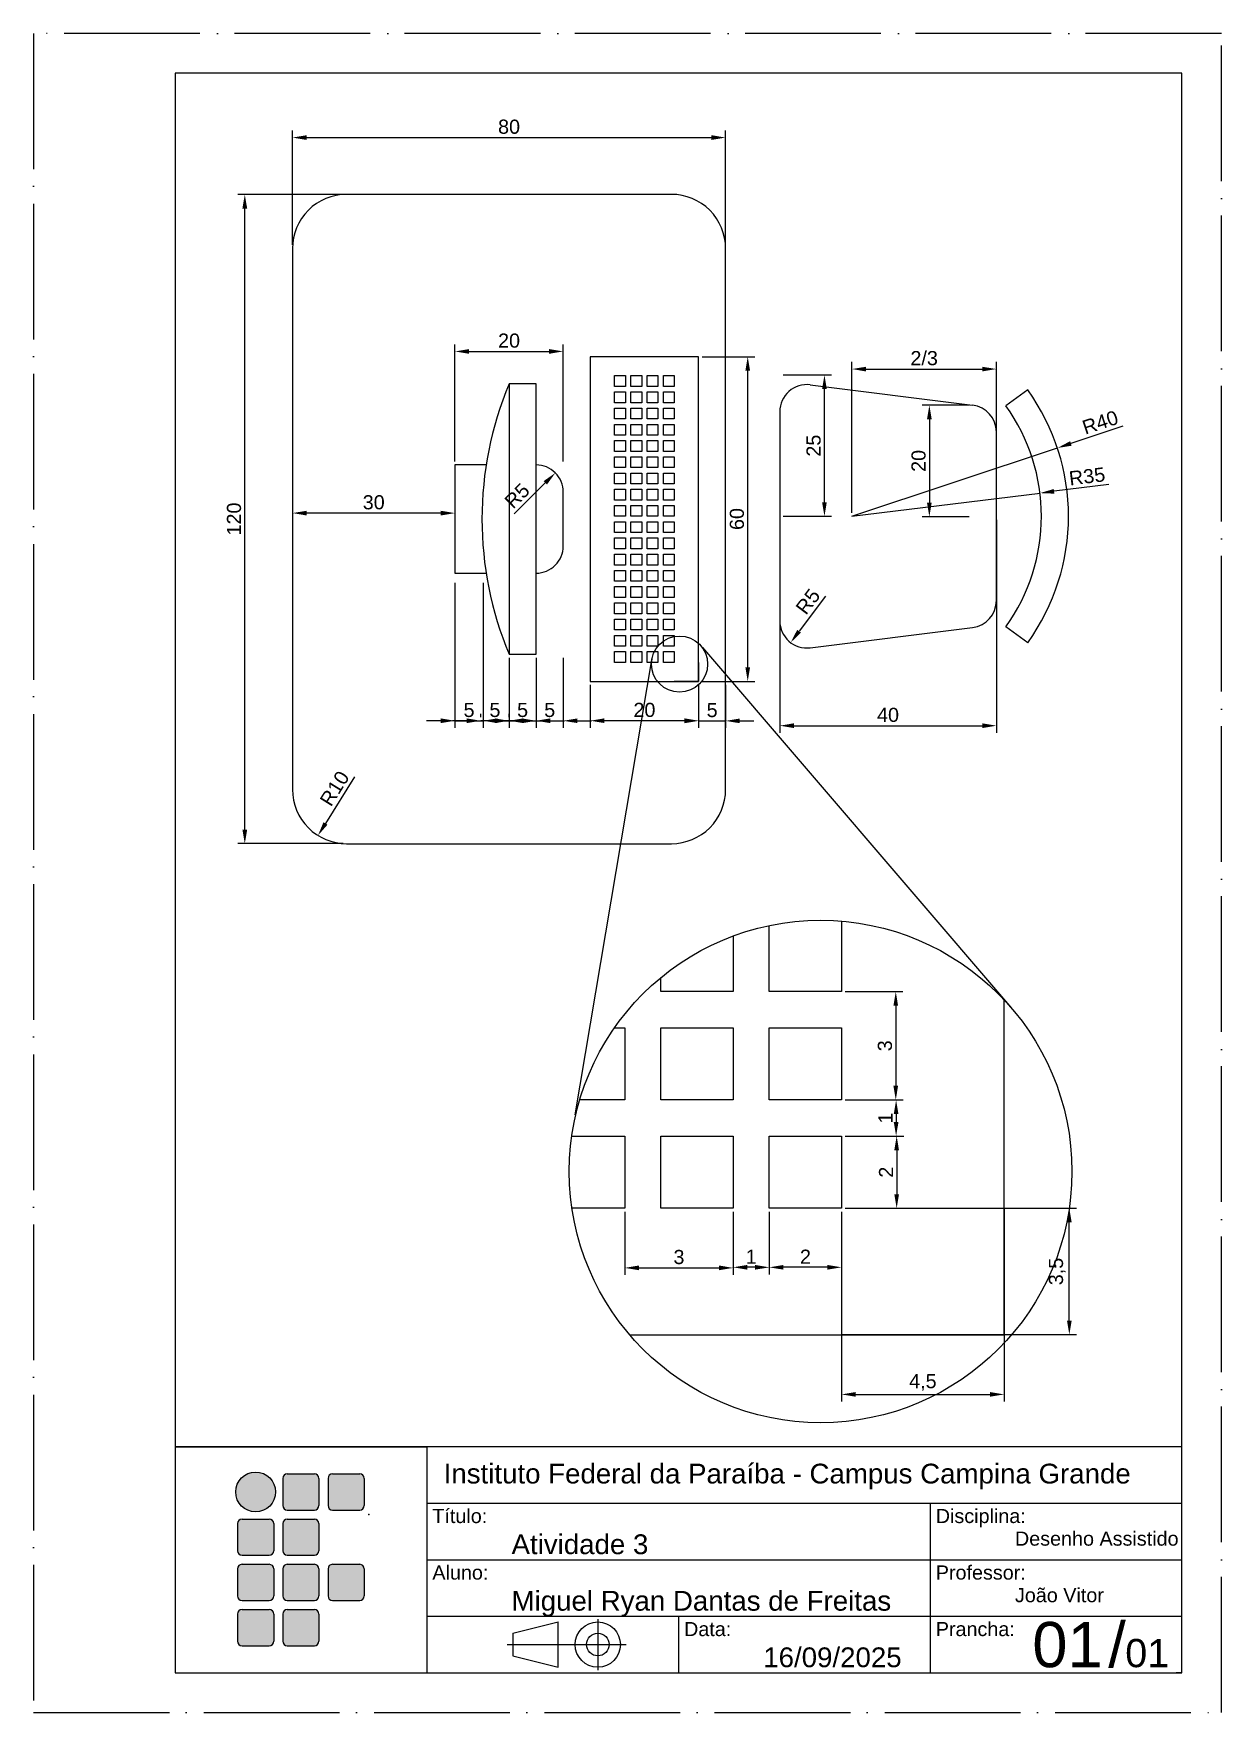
# Paper-space layout 'Layout1' of a CAD drawing. Header units: millimetres. Extents: x 0 to 210, y 0 to 297.
# The model-space entities are those that its viewports show. They can reach past a viewport. Long polylines and large blocks are cut down to what shows.
import ezdxf
from ezdxf.enums import TextEntityAlignment as Align

# ---------------------------------------------------------------- set-up
doc = ezdxf.new("R2010")
doc.units = ezdxf.units.MM
doc.linetypes.add('ACAD_ISO04W100', pattern=[30, 24, -3, 0, -3])
doc.layers.add('02_Legenda', color=7, linetype='Continuous')
doc.layers.add('Bordas', color=10, linetype='Continuous')
doc.layers.add('Limite_Folha', color=1, linetype='ACAD_ISO04W100', plot=False)
doc.styles.get("Standard").update_dxf_attribs({"font": 'arial.ttf'})
doc.dimstyles.new('ISO-25', dxfattribs={"dimtxt": 2.5, "dimasz": 2.5, "dimexe": 1.25, "dimexo": 0.625, "dimtad": 1, "dimtxsty": 'Standard', "dimcen": 2.5, "dimadec": 0, "dimazin": 0, "dimtfac": 1, "dimtmove": 0, "dimatfit": 3, "dimfxl": 1, "dimarcsym": 0})

# ---------------------------------------------------------------- blocks, each defined once
blk = doc.blocks.new('Formato_A4')
at = {"layer": 'Bordas'}
blk.add_lwpolyline([(25, 7), (203, 7), (203, 290), (25, 290)], close=True, dxfattribs=at)
at = {"layer": 'Limite_Folha'}
blk.add_lwpolyline([(0, 0), (210, 0), (210, 297), (0, 297)], close=True, dxfattribs=at)
blk = doc.blocks.new('Legenda_IFPB')
at = {"layer": '02_Legenda', "true_color": 0x991b1e}
h = blk.add_hatch(color=244, dxfattribs=at)
h.dxf.hatch_style = 1
h.paths.add_polyline_path([(-167.27, 32, 1), (-160.23, 32, 1)])
at = {"layer": '02_Legenda', "true_color": 0x136734}
h = blk.add_hatch(color=116, dxfattribs=at)
h.dxf.hatch_style = 1
h.paths.add_polyline_path([(-152.55, 34.4, 0.414214), (-153.35, 35.2), (-158.15, 35.2, 0.414214), (-158.95, 34.4), (-158.95, 29.6, 0.414214), (-158.15, 28.8), (-153.35, 28.8, 0.414214), (-152.55, 29.6)])
h.paths.add_polyline_path([(-144.55, 34.4, 0.414214), (-145.35, 35.2), (-150.15, 35.2, 0.414214), (-150.95, 34.4), (-150.95, 29.6, 0.414214), (-150.15, 28.8), (-145.35, 28.8, 0.414214), (-144.55, 29.6)])
h.paths.add_polyline_path([(-152.55, 26.4, 0.414214), (-153.35, 27.2), (-158.15, 27.2, 0.414214), (-158.95, 26.4), (-158.95, 21.6, 0.414214), (-158.15, 20.8), (-153.35, 20.8, 0.414214), (-152.55, 21.6)])
h.paths.add_polyline_path([(-160.55, 26.4, 0.414214), (-161.35, 27.2), (-166.15, 27.2, 0.414214), (-166.95, 26.4), (-166.95, 21.6, 0.414214), (-166.15, 20.8), (-161.35, 20.8, 0.414214), (-160.55, 21.6)])
h.paths.add_polyline_path([(-160.55, 18.4, 0.414214), (-161.35, 19.2), (-166.15, 19.2, 0.414214), (-166.95, 18.4), (-166.95, 13.6, 0.414214), (-166.15, 12.8), (-161.35, 12.8, 0.414214), (-160.55, 13.6)])
h.paths.add_polyline_path([(-152.55, 18.4, 0.414214), (-153.35, 19.2), (-158.15, 19.2, 0.414214), (-158.95, 18.4), (-158.95, 13.6, 0.414214), (-158.15, 12.8), (-153.35, 12.8, 0.414214), (-152.55, 13.6)])
h.paths.add_polyline_path([(-144.55, 18.4, 0.414214), (-145.35, 19.2), (-150.15, 19.2, 0.414214), (-150.95, 18.4), (-150.95, 13.6, 0.414214), (-150.15, 12.8), (-145.35, 12.8, 0.414214), (-144.55, 13.6)])
h.paths.add_polyline_path([(-152.55, 10.4, 0.414214), (-153.35, 11.2), (-158.15, 11.2, 0.414214), (-158.95, 10.4), (-158.95, 5.6, 0.414214), (-158.15, 4.8), (-153.35, 4.8, 0.414214), (-152.55, 5.6)])
h.paths.add_polyline_path([(-160.55, 10.4, 0.414214), (-161.35, 11.2), (-166.15, 11.2, 0.414214), (-166.95, 10.4), (-166.95, 5.6, 0.414214), (-166.15, 4.8), (-161.35, 4.8, 0.414214), (-160.55, 5.6)])
at = {"layer": '02_Legenda'}
for p, q in [((0, 40), (-178, 40)), ((-178, 40), (-178, 0)), ((-178, 40), (-133.5, 40)), ((-133.5, 40), (-133.5, 0)), ((0, 0), (0, 40)), ((-158.95, 34.4), (-158.95, 29.6)), ((-158.15, 35.2), (-153.35, 35.2)), ((-152.55, 34.4), (-152.55, 29.6)), ((-150.95, 34.4), (-150.95, 29.6)), ((-150.15, 35.2), (-145.35, 35.2)), ((-144.55, 34.4), (-144.55, 29.6)), ((-133.5, 30), (0, 30)), ((-44.5, 30), (-44.5, 0)), ((-166.15, 27.2), (-161.35, 27.2)), ((-158.15, 28.8), (-153.35, 28.8)), ((-158.15, 27.2), (-153.35, 27.2)), ((-150.15, 28.8), (-145.35, 28.8)), ((-166.95, 26.4), (-166.95, 21.6)), ((-160.55, 26.4), (-160.55, 21.6)), ((-158.95, 26.4), (-158.95, 21.6)), ((-152.55, 26.4), (-152.55, 21.6)), ((-166.15, 20.8), (-161.35, 20.8)), ((-158.15, 20.8), (-153.35, 20.8)), ((-166.95, 18.4), (-166.95, 13.6)), ((-166.15, 19.2), (-161.35, 19.2)), ((-160.55, 18.4), (-160.55, 13.6)), ((-158.95, 18.4), (-158.95, 13.6)), ((-158.15, 19.2), (-153.35, 19.2)), ((-152.55, 18.4), (-152.55, 13.6)), ((-150.95, 18.4), (-150.95, 13.6)), ((-150.15, 19.2), (-145.35, 19.2)), ((-144.55, 18.4), (-144.55, 13.6)), ((-133.5, 20), (0, 20)), ((-166.15, 12.8), (-161.35, 12.8)), ((-158.15, 12.8), (-153.35, 12.8)), ((-150.15, 12.8), (-145.35, 12.8)), ((-166.95, 10.4), (-166.95, 5.6)), ((-166.15, 11.2), (-161.35, 11.2)), ((-160.55, 10.4), (-160.55, 5.6)), ((-158.95, 10.4), (-158.95, 5.6)), ((-158.15, 11.2), (-153.35, 11.2)), ((-152.55, 10.4), (-152.55, 5.6)), ((-133.5, 10), (0, 10)), ((-118.25, 7), (-110.25, 9)), ((-110.25, 1), (-110.25, 9)), ((-103.25, 9.5), (-103.25, 0.5)), ((-89, 10), (-89, 0)), ((-118.25, 7), (-118.25, 3)), ((-166.15, 4.8), (-161.35, 4.8)), ((-158.15, 4.8), (-153.35, 4.8)), ((-118.25, 3), (-110.25, 1)), ((-178, 0), (0, 0)), ((0, 0), (-1, 0))]:
    blk.add_line(p, q, dxfattribs=at)
at = {"layer": '02_Legenda', "linetype": 'ACAD_ISO04W100'}
blk.add_line((-119.25, 5), (-98.25, 5), dxfattribs=at)
at = {"layer": '02_Legenda'}
for centre, radius in [((-163.75, 32), 3.52), ((-103.25, 5), 4), ((-103.25, 5), 2)]:
    blk.add_circle(centre, radius, dxfattribs=at)
for centre, start, end in [((-158.15, 34.4), 90, 180), ((-153.35, 34.4), 0, 90), ((-150.15, 34.4), 90, 180), ((-145.35, 34.4), 0, 90), ((-166.15, 26.4), 90, 180), ((-161.35, 26.4), 0, 90), ((-158.15, 29.6), 180, 270), ((-158.15, 26.4), 90, 180), ((-153.35, 29.6), 270, 0), ((-153.35, 26.4), 0, 90), ((-150.15, 29.6), 180, 270), ((-145.35, 29.6), 270, 0), ((-166.15, 21.6), 180, 270), ((-161.35, 21.6), 270, 0), ((-158.15, 21.6), 180, 270), ((-153.35, 21.6), 270, 0), ((-166.15, 18.4), 90, 180), ((-161.35, 18.4), 0, 90), ((-158.15, 18.4), 90, 180), ((-153.35, 18.4), 0, 90), ((-150.15, 18.4), 90, 180), ((-145.35, 18.4), 0, 90), ((-166.15, 13.6), 180, 270), ((-161.35, 13.6), 270, 0), ((-158.15, 13.6), 180, 270), ((-153.35, 13.6), 270, 0), ((-150.15, 13.6), 180, 270), ((-145.35, 13.6), 270, 0), ((-166.15, 10.4), 90, 180), ((-161.35, 10.4), 0, 90), ((-158.15, 10.4), 90, 180), ((-153.35, 10.4), 0, 90), ((-166.15, 5.6), 180, 270), ((-161.35, 5.6), 270, 0), ((-158.15, 5.6), 180, 270), ((-153.35, 5.6), 270, 0)]:
    blk.add_arc(centre, 0.8, start, end, dxfattribs=at)
blk.add_point((-143.75, 28), dxfattribs=at)
blk.add_text('/', height=8, dxfattribs=at).set_placement((-13, 1))
at = {"layer": '02_Legenda', "attachment_point": 1}
for s, width, insert, char_height in [('Instituto Federal da Paraíba - Campus Campina Grande', 142.7313, (-130.5, 37), 3.5), ('Título:', 42.3317, (-132.5, 29), 2.5), ('Disciplina:', 42.3317, (-43.5, 29), 2.5), ('Desenho Assistido', 36.4824, (-29.5, 25), 2.5), ('Aluno:', 42.3317, (-132.5, 19), 2.5), ('Professor:', 42.3317, (-43.5, 19), 2.5), ('João Vitor', 36.4824, (-29.5, 15), 2.5), ('Data:', 42.3317, (-88, 9), 2.5), ('Prancha:', 42.3317, (-43.5, 9), 2.5)]:
    blk.add_mtext_dynamic_manual_height_columns(s, width=width, gutter_width=12.5, heights=[0], dxfattribs=dict(at, insert=insert, char_height=char_height))
at = {"layer": '02_Legenda'}
for tag, p, height in [('TITULO', (-118.5, 21), 3.5), ('NOME', (-118.5, 11), 3.5), ('TFOLHAS', (-10, 1), 5), ('DATA', (-74, 1), 3.5)]:
    blk.add_attdef(tag, p, '', height=height, dxfattribs=at)
blk.add_attdef('FOLHA', text='', height=8, dxfattribs=at).set_placement((-14, 1), align=Align.RIGHT)
blk = doc.blocks.new('*D13')
at = {"color": 0, "lineweight": -2, "transparency": 16777216}
for p, q in [((143.47, 101.96), (153.84, 101.96)), ((152.59, 99.46), (152.59, 91.68)), ((143.47, 89.18), (153.84, 89.18))]:
    blk.add_line(p, q, dxfattribs=at)
at = {"color": 0, "transparency": 16777216}
for points in [[(152.17, 99.46), (153, 99.46), (152.59, 101.96)], [(152.17, 91.68), (153, 91.68), (152.59, 89.18)]]:
    blk.add_solid(points, dxfattribs=at)
at = {"layer": 'Defpoints', "color": 0, "transparency": 16777216}
for p in [(142.84, 101.96), (142.84, 89.18), (152.59, 89.18)]:
    blk.add_point(p, dxfattribs=at)
at = {"color": 0, "transparency": 16777216, "insert": (150.71, 95.57), "char_height": 2.5, "attachment_point": 5, "rotation": 90}
blk.add_mtext('2', dxfattribs=at)
blk = doc.blocks.new('*D14')
at = {"color": 0, "lineweight": -2, "transparency": 16777216}
for p, q in [((143.47, 108.35), (153.74, 108.35)), ((152.49, 105.85), (152.49, 104.46)), ((143.47, 101.96), (153.74, 101.96))]:
    blk.add_line(p, q, dxfattribs=at)
at = {"color": 0, "transparency": 16777216}
for points in [[(152.07, 105.85), (152.91, 105.85), (152.49, 108.35)], [(152.07, 104.46), (152.91, 104.46), (152.49, 101.96)]]:
    blk.add_solid(points, dxfattribs=at)
at = {"layer": 'Defpoints', "color": 0, "transparency": 16777216}
for p in [(142.84, 108.35), (142.84, 101.96), (152.49, 101.96)]:
    blk.add_point(p, dxfattribs=at)
at = {"color": 0, "transparency": 16777216, "insert": (150.61, 105.15), "char_height": 2.5, "attachment_point": 5, "rotation": 90}
blk.add_mtext('1', dxfattribs=at)
blk = doc.blocks.new('*D15')
at = {"color": 0, "lineweight": -2, "transparency": 16777216}
for p, q in [((143.47, 127.51), (153.68, 127.51)), ((152.43, 125.01), (152.43, 110.85)), ((143.47, 108.35), (153.68, 108.35))]:
    blk.add_line(p, q, dxfattribs=at)
at = {"color": 0, "transparency": 16777216}
for points in [[(152.01, 125.01), (152.84, 125.01), (152.43, 127.51)], [(152.01, 110.85), (152.84, 110.85), (152.43, 108.35)]]:
    blk.add_solid(points, dxfattribs=at)
at = {"layer": 'Defpoints', "color": 0, "transparency": 16777216}
for p in [(142.84, 127.51), (142.84, 108.35), (152.43, 108.35)]:
    blk.add_point(p, dxfattribs=at)
at = {"color": 0, "transparency": 16777216, "insert": (150.52, 117.93), "char_height": 2.5, "attachment_point": 5, "rotation": 90}
blk.add_mtext('3', dxfattribs=at)
blk = doc.blocks.new('*D16')
at = {"color": 0, "lineweight": -2, "transparency": 16777216}
for p, q in [((130.07, 88.56), (130.07, 77.49)), ((142.84, 88.56), (142.84, 77.49)), ((140.34, 78.74), (132.57, 78.74))]:
    blk.add_line(p, q, dxfattribs=at)
at = {"color": 0, "transparency": 16777216}
for points in [[(132.57, 79.16), (132.57, 78.33), (130.07, 78.74)], [(140.34, 79.16), (140.34, 78.33), (142.84, 78.74)]]:
    blk.add_solid(points, dxfattribs=at)
at = {"layer": 'Defpoints', "color": 0, "transparency": 16777216}
for p in [(130.07, 89.18), (142.84, 89.18), (130.07, 78.74)]:
    blk.add_point(p, dxfattribs=at)
at = {"color": 0, "transparency": 16777216, "insert": (136.46, 80.62), "char_height": 2.5, "attachment_point": 5}
blk.add_mtext('2', dxfattribs=at)
blk = doc.blocks.new('*D17')
at = {"color": 0, "lineweight": -2, "transparency": 16777216}
for p, q in [((123.68, 88.56), (123.68, 77.49)), ((130.07, 88.56), (130.07, 77.49)), ((127.57, 78.74), (126.18, 78.74))]:
    blk.add_line(p, q, dxfattribs=at)
at = {"color": 0, "transparency": 16777216}
for points in [[(126.18, 79.16), (126.18, 78.33), (123.68, 78.74)], [(127.57, 79.16), (127.57, 78.33), (130.07, 78.74)]]:
    blk.add_solid(points, dxfattribs=at)
at = {"layer": 'Defpoints', "color": 0, "transparency": 16777216}
for p in [(123.68, 89.18), (130.07, 89.18), (123.68, 78.74)]:
    blk.add_point(p, dxfattribs=at)
at = {"color": 0, "transparency": 16777216, "insert": (126.87, 80.62), "char_height": 2.5, "attachment_point": 5}
blk.add_mtext('1', dxfattribs=at)
blk = doc.blocks.new('*D18')
at = {"color": 0, "lineweight": -2, "transparency": 16777216}
for p, q in [((104.52, 88.56), (104.52, 77.39)), ((123.68, 88.56), (123.68, 77.39)), ((107.02, 78.64), (121.18, 78.64))]:
    blk.add_line(p, q, dxfattribs=at)
at = {"color": 0, "transparency": 16777216}
for points in [[(107.02, 79.06), (107.02, 78.23), (104.52, 78.64)], [(121.18, 79.06), (121.18, 78.23), (123.68, 78.64)]]:
    blk.add_solid(points, dxfattribs=at)
at = {"layer": 'Defpoints', "color": 0, "transparency": 16777216}
for p in [(104.52, 89.18), (123.68, 89.18), (123.68, 78.64)]:
    blk.add_point(p, dxfattribs=at)
at = {"color": 0, "transparency": 16777216, "insert": (114.1, 80.55), "char_height": 2.5, "attachment_point": 5}
blk.add_mtext('3', dxfattribs=at)
blk = doc.blocks.new('*D19')
at = {"color": 0, "lineweight": -2, "transparency": 16777216}
for p, q in [((143.47, 89.18), (184.36, 89.18)), ((183.11, 69.33), (183.11, 86.68)), ((143.47, 66.83), (184.36, 66.83))]:
    blk.add_line(p, q, dxfattribs=at)
at = {"color": 0, "transparency": 16777216}
for points in [[(182.7, 86.68), (183.53, 86.68), (183.11, 89.18)], [(182.7, 69.33), (183.53, 69.33), (183.11, 66.83)]]:
    blk.add_solid(points, dxfattribs=at)
at = {"layer": 'Defpoints', "color": 0, "transparency": 16777216}
for p in [(142.84, 89.18), (183.11, 89.18), (142.84, 66.83)]:
    blk.add_point(p, dxfattribs=at)
at = {"color": 0, "transparency": 16777216, "insert": (180.98, 78), "char_height": 2.5, "attachment_point": 5, "rotation": 90}
blk.add_mtext('3,5', dxfattribs=at)
blk = doc.blocks.new('*D20')
at = {"color": 0, "lineweight": -2, "transparency": 16777216}
for p, q in [((142.84, 88.56), (142.84, 55.01)), ((171.59, 88.56), (171.59, 55.01)), ((145.34, 56.26), (169.09, 56.26))]:
    blk.add_line(p, q, dxfattribs=at)
at = {"color": 0, "transparency": 16777216}
for points in [[(145.34, 56.68), (145.34, 55.85), (142.84, 56.26)], [(169.09, 56.68), (169.09, 55.85), (171.59, 56.26)]]:
    blk.add_solid(points, dxfattribs=at)
at = {"layer": 'Defpoints', "color": 0, "transparency": 16777216}
for p in [(142.84, 89.18), (171.59, 89.18), (171.59, 56.26)]:
    blk.add_point(p, dxfattribs=at)
at = {"color": 0, "transparency": 16777216, "insert": (157.22, 58.38), "char_height": 2.5, "attachment_point": 5}
blk.add_mtext('4,5', dxfattribs=at)
blk = doc.blocks.new('*D21')
at = {"color": 0, "lineweight": -2, "transparency": 16777216}
for p, q in [((131.92, 210.97), (131.92, 173.31)), ((170.21, 210.97), (170.21, 173.31)), ((134.42, 174.56), (167.71, 174.56))]:
    blk.add_line(p, q, dxfattribs=at)
at = {"color": 0, "transparency": 16777216}
for points in [[(134.42, 174.98), (134.42, 174.14), (131.92, 174.56)], [(167.71, 174.98), (167.71, 174.14), (170.21, 174.56)]]:
    blk.add_solid(points, dxfattribs=at)
at = {"layer": 'Defpoints', "color": 0, "transparency": 16777216}
for p in [(131.92, 211.6), (170.21, 211.6), (170.21, 174.56)]:
    blk.add_point(p, dxfattribs=at)
at = {"color": 0, "transparency": 16777216, "insert": (151.06, 176.46), "char_height": 2.5, "attachment_point": 5}
blk.add_mtext('40', dxfattribs=at)
blk = doc.blocks.new('*D22')
at = {"color": 0, "lineweight": -2, "transparency": 16777216}
for p, q in [((190.08, 217.22), (180.41, 216.02)), ((144.68, 211.6), (177.93, 215.71))]:
    blk.add_line(p, q, dxfattribs=at)
at = {"color": 0, "transparency": 16777216}
blk.add_solid([(180.36, 216.43), (180.46, 215.61), (177.93, 215.71)], dxfattribs=at)
at = {"layer": 'Defpoints', "color": 0, "transparency": 16777216}
for p in [(177.93, 215.71), (144.68, 211.6)]:
    blk.add_point(p, dxfattribs=at)
at = {"color": 0, "transparency": 16777216, "insert": (186.25, 218.66), "char_height": 2.5, "attachment_point": 5, "rotation": 7.0518}
blk.add_mtext('R35', dxfattribs=at)
blk = doc.blocks.new('*D23')
at = {"color": 0, "lineweight": -2, "transparency": 16777216}
for p, q in [((192.6, 227.55), (183.38, 224.48)), ((144.68, 211.6), (181.01, 223.69))]:
    blk.add_line(p, q, dxfattribs=at)
at = {"color": 0, "transparency": 16777216}
blk.add_solid([(183.25, 224.88), (183.52, 224.09), (181.01, 223.69)], dxfattribs=at)
at = {"layer": 'Defpoints', "color": 0, "transparency": 16777216}
for p in [(181.01, 223.69), (144.68, 211.6)]:
    blk.add_point(p, dxfattribs=at)
at = {"color": 0, "transparency": 16777216, "insert": (188.58, 228.21), "char_height": 2.5, "attachment_point": 5, "rotation": 18.4106}
blk.add_mtext('R40', dxfattribs=at)
blk = doc.blocks.new('*D24')
at = {"color": 0, "lineweight": -2, "transparency": 16777216}
blk.add_line((140.01, 197.5), (135.34, 191.26), dxfattribs=at)
at = {"color": 0, "transparency": 16777216}
blk.add_solid([(135, 191.51), (135.67, 191.01), (133.84, 189.26)], dxfattribs=at)
at = {"layer": 'Defpoints', "color": 0, "transparency": 16777216}
for p in [(136.71, 193.09), (133.84, 189.26)]:
    blk.add_point(p, dxfattribs=at)
at = {"color": 0, "transparency": 16777216, "insert": (136.91, 196.52), "char_height": 2.5, "attachment_point": 5, "rotation": 53.1696}
blk.add_mtext('R5', dxfattribs=at)
blk = doc.blocks.new('*D25')
at = {"color": 0, "lineweight": -2, "transparency": 16777216}
blk.add_line((84.94, 212.01), (90.47, 217.52), dxfattribs=at)
at = {"color": 0, "transparency": 16777216}
blk.add_solid([(90.17, 217.82), (90.76, 217.22), (92.24, 219.28)], dxfattribs=at)
at = {"layer": 'Defpoints', "color": 0, "transparency": 16777216}
for p in [(92.24, 219.28), (88.85, 215.91)]:
    blk.add_point(p, dxfattribs=at)
at = {"color": 0, "transparency": 16777216, "insert": (85.48, 215.23), "char_height": 2.5, "attachment_point": 5, "rotation": 44.8928}
blk.add_mtext('R5', dxfattribs=at)
blk = doc.blocks.new('*D26')
at = {"color": 0, "lineweight": -2, "transparency": 16777216}
for p, q in [((45.77, 220.07), (45.77, 210.92)), ((74.49, 220.07), (74.49, 210.92)), ((71.99, 212.17), (48.27, 212.17))]:
    blk.add_line(p, q, dxfattribs=at)
at = {"color": 0, "transparency": 16777216}
for points in [[(48.27, 212.58), (48.27, 211.75), (45.77, 212.17)], [(71.99, 212.58), (71.99, 211.75), (74.49, 212.17)]]:
    blk.add_solid(points, dxfattribs=at)
at = {"layer": 'Defpoints', "color": 0, "transparency": 16777216}
for p in [(45.77, 220.69), (74.49, 220.69), (45.77, 212.17)]:
    blk.add_point(p, dxfattribs=at)
at = {"color": 0, "transparency": 16777216, "insert": (60.13, 214.07), "char_height": 2.5, "attachment_point": 5}
blk.add_mtext('30', dxfattribs=at)
blk = doc.blocks.new('*D27')
at = {"color": 0, "lineweight": -2, "transparency": 16777216}
blk.add_line((56.74, 165.5), (51.6, 157.26), dxfattribs=at)
at = {"color": 0, "transparency": 16777216}
blk.add_solid([(51.25, 157.48), (51.96, 157.04), (50.28, 155.14)], dxfattribs=at)
at = {"layer": 'Defpoints', "color": 0, "transparency": 16777216}
for p in [(55.34, 163.26), (50.28, 155.14)]:
    blk.add_point(p, dxfattribs=at)
at = {"color": 0, "transparency": 16777216, "insert": (53.22, 163.45), "char_height": 2.5, "attachment_point": 5, "rotation": 58.0653}
blk.add_mtext('R10', dxfattribs=at)
blk = doc.blocks.new('*D28')
at = {"color": 0, "lineweight": -2, "transparency": 16777216}
for p, q in [((54.72, 268.55), (36.09, 268.55)), ((37.34, 156.19), (37.34, 266.05)), ((54.72, 153.69), (36.09, 153.69))]:
    blk.add_line(p, q, dxfattribs=at)
at = {"color": 0, "transparency": 16777216}
for points in [[(36.92, 266.05), (37.76, 266.05), (37.34, 268.55)], [(36.92, 156.19), (37.76, 156.19), (37.34, 153.69)]]:
    blk.add_solid(points, dxfattribs=at)
at = {"layer": 'Defpoints', "color": 0, "transparency": 16777216}
for p in [(37.34, 268.55), (55.34, 268.55), (55.34, 153.69)]:
    blk.add_point(p, dxfattribs=at)
at = {"color": 0, "transparency": 16777216, "insert": (35.44, 211.12), "char_height": 2.5, "attachment_point": 5, "rotation": 90}
blk.add_mtext('120', dxfattribs=at)
blk = doc.blocks.new('*D29')
at = {"color": 0, "lineweight": -2, "transparency": 16777216}
for p, q in [((45.77, 259.61), (45.77, 279.85)), ((122.35, 259.61), (122.35, 279.85)), ((48.27, 278.6), (119.85, 278.6))]:
    blk.add_line(p, q, dxfattribs=at)
at = {"color": 0, "transparency": 16777216}
for points in [[(48.27, 279.02), (48.27, 278.19), (45.77, 278.6)], [(119.85, 279.02), (119.85, 278.19), (122.35, 278.6)]]:
    blk.add_solid(points, dxfattribs=at)
at = {"layer": 'Defpoints', "color": 0, "transparency": 16777216}
for p in [(122.35, 278.6), (45.77, 258.98), (122.35, 258.98)]:
    blk.add_point(p, dxfattribs=at)
at = {"color": 0, "transparency": 16777216, "insert": (84.06, 280.51), "char_height": 2.5, "attachment_point": 5}
blk.add_mtext('80', dxfattribs=at)
blk = doc.blocks.new('*D30')
at = {"color": 0, "lineweight": -2, "transparency": 16777216}
for p, q in [((74.49, 221.32), (74.49, 242.02)), ((76.99, 240.77), (91.13, 240.77)), ((93.64, 221.32), (93.63, 242.02))]:
    blk.add_line(p, q, dxfattribs=at)
at = {"color": 0, "transparency": 16777216}
for points in [[(76.99, 241.18), (76.99, 240.35), (74.49, 240.77)], [(91.13, 241.19), (91.13, 240.35), (93.63, 240.77)]]:
    blk.add_solid(points, dxfattribs=at)
at = {"layer": 'Defpoints', "color": 0, "transparency": 16777216}
for p in [(93.63, 240.77), (74.49, 220.69), (93.64, 220.69)]:
    blk.add_point(p, dxfattribs=at)
at = {"color": 0, "transparency": 16777216, "insert": (84.06, 242.67), "char_height": 2.5, "attachment_point": 5, "rotation": 0.0063}
blk.add_mtext('20', dxfattribs=at)
blk = doc.blocks.new('*D31')
at = {"color": 0, "lineweight": -2, "transparency": 16777216}
for p, q in [((84.06, 186.57), (84.06, 174.18)), ((88.85, 186.57), (88.85, 174.18)), ((81.56, 175.43), (79.06, 175.43)), ((84.06, 175.43), (88.85, 175.43)), ((91.35, 175.43), (93.85, 175.43))]:
    blk.add_line(p, q, dxfattribs=at)
at = {"color": 0, "transparency": 16777216}
for points in [[(81.56, 175.85), (81.56, 175.02), (84.06, 175.43)], [(91.35, 175.85), (91.35, 175.02), (88.85, 175.43)]]:
    blk.add_solid(points, dxfattribs=at)
at = {"layer": 'Defpoints', "color": 0, "transparency": 16777216}
for p in [(84.06, 187.19), (88.85, 187.19), (88.85, 175.43)]:
    blk.add_point(p, dxfattribs=at)
at = {"color": 0, "transparency": 16777216, "insert": (86.45, 177.33), "char_height": 2.5, "attachment_point": 5}
blk.add_mtext('5', dxfattribs=at)
blk = doc.blocks.new('*D32')
at = {"color": 0, "lineweight": -2, "transparency": 16777216}
for p, q in [((88.85, 186.57), (88.87, 174.18)), ((93.63, 186.57), (93.65, 174.18)), ((86.36, 175.42), (83.86, 175.42)), ((88.86, 175.43), (93.65, 175.43)), ((96.15, 175.44), (98.65, 175.44))]:
    blk.add_line(p, q, dxfattribs=at)
at = {"color": 0, "transparency": 16777216}
for points in [[(86.36, 175.84), (86.36, 175.01), (88.86, 175.43)], [(96.15, 175.85), (96.15, 175.02), (93.65, 175.43)]]:
    blk.add_solid(points, dxfattribs=at)
at = {"layer": 'Defpoints', "color": 0, "transparency": 16777216}
for p in [(88.85, 187.19), (93.63, 187.2), (93.65, 175.43)]:
    blk.add_point(p, dxfattribs=at)
at = {"color": 0, "transparency": 16777216, "insert": (91.25, 177.33), "char_height": 2.5, "attachment_point": 5, "rotation": 0.085}
blk.add_mtext('5', dxfattribs=at)
blk = doc.blocks.new('*D33')
at = {"color": 0, "lineweight": -2, "transparency": 16777216}
for p, q in [((76.56, 175.43), (74.06, 175.43)), ((79.06, 176.06), (79.06, 176.68)), ((84.06, 175.43), (79.06, 175.43)), ((84.06, 176.06), (84.06, 176.68)), ((86.56, 175.43), (89.06, 175.43))]:
    blk.add_line(p, q, dxfattribs=at)
at = {"color": 0, "transparency": 16777216}
for points in [[(76.56, 175.85), (76.56, 175.02), (79.06, 175.43)], [(86.56, 175.85), (86.56, 175.02), (84.06, 175.43)]]:
    blk.add_solid(points, dxfattribs=at)
at = {"layer": 'Defpoints', "color": 0, "transparency": 16777216}
for p in [(79.06, 175.43), (79.06, 175.43), (84.06, 175.43)]:
    blk.add_point(p, dxfattribs=at)
at = {"color": 0, "transparency": 16777216, "insert": (81.56, 177.33), "char_height": 2.5, "attachment_point": 5}
blk.add_mtext('5', dxfattribs=at)
blk = doc.blocks.new('*D34')
at = {"color": 0, "lineweight": -2, "transparency": 16777216}
for p, q in [((118.19, 239.84), (127.5, 239.84)), ((126.25, 184.9), (126.25, 237.34)), ((118.19, 182.4), (127.5, 182.4))]:
    blk.add_line(p, q, dxfattribs=at)
at = {"color": 0, "transparency": 16777216}
for points in [[(125.84, 237.34), (126.67, 237.34), (126.25, 239.84)], [(125.84, 184.9), (126.67, 184.9), (126.25, 182.4)]]:
    blk.add_solid(points, dxfattribs=at)
at = {"layer": 'Defpoints', "color": 0, "transparency": 16777216}
for p in [(117.56, 239.84), (126.25, 239.84), (117.56, 182.4)]:
    blk.add_point(p, dxfattribs=at)
at = {"color": 0, "transparency": 16777216, "insert": (124.35, 211.12), "char_height": 2.5, "attachment_point": 5, "rotation": 90}
blk.add_mtext('60', dxfattribs=at)
blk = doc.blocks.new('*D35')
at = {"color": 0, "lineweight": -2, "transparency": 16777216}
for p, q in [((132.55, 236.6), (141.07, 236.6)), ((139.82, 214.1), (139.82, 234.1)), ((132.55, 211.6), (141.07, 211.6))]:
    blk.add_line(p, q, dxfattribs=at)
at = {"color": 0, "transparency": 16777216}
for points in [[(139.4, 234.1), (140.23, 234.1), (139.82, 236.6)], [(139.4, 214.1), (140.23, 214.1), (139.82, 211.6)]]:
    blk.add_solid(points, dxfattribs=at)
at = {"layer": 'Defpoints', "color": 0, "transparency": 16777216}
for p in [(131.92, 236.6), (139.82, 236.6), (131.92, 211.6)]:
    blk.add_point(p, dxfattribs=at)
at = {"color": 0, "transparency": 16777216, "insert": (137.91, 224.1), "char_height": 2.5, "attachment_point": 5, "rotation": 90}
blk.add_mtext('25', dxfattribs=at)
blk = doc.blocks.new('*D36')
at = {"color": 0, "lineweight": -2, "transparency": 16777216}
for p, q in [((74.49, 199.84), (74.49, 174.18)), ((79.49, 199.84), (79.49, 174.18)), ((71.99, 175.43), (69.49, 175.43)), ((74.49, 175.43), (79.49, 175.43)), ((81.99, 175.43), (84.49, 175.43))]:
    blk.add_line(p, q, dxfattribs=at)
at = {"color": 0, "transparency": 16777216}
for points in [[(71.99, 175.85), (71.99, 175.02), (74.49, 175.43)], [(81.99, 175.85), (81.99, 175.02), (79.49, 175.43)]]:
    blk.add_solid(points, dxfattribs=at)
at = {"layer": 'Defpoints', "color": 0, "transparency": 16777216}
for p in [(74.49, 200.46), (79.49, 200.46), (79.49, 175.43)]:
    blk.add_point(p, dxfattribs=at)
at = {"color": 0, "transparency": 16777216, "insert": (76.99, 177.33), "char_height": 2.5, "attachment_point": 5}
blk.add_mtext('5', dxfattribs=at)
blk = doc.blocks.new('*D37')
at = {"color": 0, "lineweight": -2, "transparency": 16777216}
for p, q in [((98.42, 181.78), (98.42, 174.19)), ((117.56, 181.78), (117.56, 174.19)), ((115.06, 175.44), (100.92, 175.44))]:
    blk.add_line(p, q, dxfattribs=at)
at = {"color": 0, "transparency": 16777216}
for points in [[(100.92, 175.86), (100.92, 175.03), (98.42, 175.44)], [(115.06, 175.86), (115.06, 175.03), (117.56, 175.44)]]:
    blk.add_solid(points, dxfattribs=at)
at = {"layer": 'Defpoints', "color": 0, "transparency": 16777216}
for p in [(98.42, 182.4), (117.56, 182.4), (98.42, 175.44)]:
    blk.add_point(p, dxfattribs=at)
at = {"color": 0, "transparency": 16777216, "insert": (107.99, 177.34), "char_height": 2.5, "attachment_point": 5}
blk.add_mtext('20', dxfattribs=at)
blk = doc.blocks.new('*D38')
at = {"color": 0, "lineweight": -2, "transparency": 16777216}
for p, q in [((165.39, 231.27), (157.12, 231.27)), ((158.37, 228.77), (158.37, 214.02)), ((165.39, 211.52), (157.12, 211.52))]:
    blk.add_line(p, q, dxfattribs=at)
at = {"color": 0, "transparency": 16777216}
for points in [[(157.95, 228.77), (158.78, 228.77), (158.37, 231.27)], [(157.95, 214.02), (158.78, 214.02), (158.37, 211.52)]]:
    blk.add_solid(points, dxfattribs=at)
at = {"layer": 'Defpoints', "color": 0, "transparency": 16777216}
for p in [(166.02, 231.27), (158.37, 211.52), (166.02, 211.52)]:
    blk.add_point(p, dxfattribs=at)
at = {"color": 0, "transparency": 16777216, "insert": (156.47, 221.4), "char_height": 2.5, "attachment_point": 5, "rotation": 90}
blk.add_mtext('20', dxfattribs=at)
blk = doc.blocks.new('*D39')
at = {"color": 0, "lineweight": -2, "transparency": 16777216}
for p, q in [((144.68, 212.22), (144.68, 238.9)), ((147.18, 237.65), (167.71, 237.65)), ((170.21, 212.22), (170.21, 238.9))]:
    blk.add_line(p, q, dxfattribs=at)
at = {"color": 0, "transparency": 16777216}
for points in [[(147.18, 238.06), (147.18, 237.23), (144.68, 237.65)], [(167.71, 238.06), (167.71, 237.23), (170.21, 237.65)]]:
    blk.add_solid(points, dxfattribs=at)
at = {"layer": 'Defpoints', "color": 0, "transparency": 16777216}
for p in [(170.21, 237.65), (144.68, 211.6), (170.21, 211.6)]:
    blk.add_point(p, dxfattribs=at)
at = {"color": 0, "transparency": 16777216, "insert": (157.45, 239.57), "char_height": 2.5, "attachment_point": 5}
blk.add_mtext('2/3', dxfattribs=at)
blk = doc.blocks.new('*D40')
at = {"color": 0, "lineweight": -2, "transparency": 16777216}
for p, q in [((117.56, 181.78), (117.56, 174.16)), ((122.35, 181.78), (122.35, 174.16)), ((115.06, 175.41), (112.56, 175.41)), ((117.56, 175.41), (122.35, 175.41)), ((124.85, 175.41), (127.35, 175.41))]:
    blk.add_line(p, q, dxfattribs=at)
at = {"color": 0, "transparency": 16777216}
for points in [[(115.06, 175.83), (115.06, 175), (117.56, 175.41)], [(124.85, 175.83), (124.85, 175), (122.35, 175.41)]]:
    blk.add_solid(points, dxfattribs=at)
at = {"layer": 'Defpoints', "color": 0, "transparency": 16777216}
for p in [(117.56, 182.4), (122.35, 182.4), (122.35, 175.41)]:
    blk.add_point(p, dxfattribs=at)
at = {"color": 0, "transparency": 16777216, "insert": (119.96, 177.31), "char_height": 2.5, "attachment_point": 5}
blk.add_mtext('5', dxfattribs=at)
blk = doc.blocks.new('*U4')
blk.add_lwpolyline([(1, -1), (-1, -1), (-1, 1), (1, 1)], close=True)
blk = doc.blocks.new('*U5')
at = {"color": 0, "linetype": 'ByBlock', "lineweight": -2, "transparency": 16777216}
for p in [(-9, 51), (-6, 51), (-3, 51), (0, 51), (-9, 48), (-6, 48), (-3, 48), (0, 48), (-9, 45), (-6, 45), (-3, 45), (0, 45), (-9, 42), (-6, 42), (-3, 42), (0, 42), (-9, 39), (-6, 39), (-3, 39), (0, 39), (-9, 36), (-6, 36), (-3, 36), (0, 36), (-9, 33), (-6, 33), (-3, 33), (0, 33), (-9, 30), (-6, 30), (-3, 30), (0, 30), (-9, 27), (-6, 27), (-3, 27), (0, 27), (-9, 24), (-6, 24), (-3, 24), (0, 24), (-9, 21), (-6, 21), (-3, 21), (0, 21), (-9, 18), (-6, 18), (-3, 18), (0, 18), (-9, 15), (-6, 15), (-3, 15), (0, 15), (-9, 12), (-6, 12), (-3, 12), (0, 12), (-9, 9), (-6, 9), (-3, 9), (0, 9), (-9, 6), (-6, 6), (-3, 6), (0, 6), (-9, 3), (-6, 3), (-3, 3), (0, 3), (-9, 0), (-6, 0), (-3, 0), (0, 0)]:
    blk.add_blockref('*U4', p, dxfattribs=at)

msp = doc.modelspace()

# ---------------------------------------------------------------- linework, layer by layer
for p, q in [((95.62, 84.797), (125.62, 81.047)), ((135.805, 83.858), (131.746, 80.939)), ((90, 79.836), (90, 60.5)), ((130, 60.5), (130, 76.086)), ((135.805, 37.142), (131.746, 40.061))]:
    msp.add_line(p, q)
msp.add_lwpolyline([(10, 0), (70, 0, 0.414214), (80, 10), (80, 110, 0.414214), (70, 120), (10, 120, 0.414214), (0, 110), (0, 10, 0.414214)], format="xyb", close=True)
for points in [[(55, 30), (75, 30), (75, 90), (55, 90)], [(40, 35), (45, 35), (45, 85), (40, 85)]]:
    msp.add_lwpolyline(points, close=True)
for points in [[(90, 79.836), (90, 41.164, 0.451123), (95.62, 36.203), (125.62, 39.953, 0.378242), (130, 44.914), (130, 60.5)], [(45, 50, 0.414214), (50, 55), (50, 65, 0.414214), (45, 70)]]:
    msp.add_lwpolyline(points, format="xyb")
for points in [[(35.774, 70), (30, 70), (30, 50), (35.774, 50)], [(55, 33.5), (55, 30), (59.5, 30)], [(75, 33.5), (75, 30), (70.5, 30)]]:
    msp.add_lwpolyline(points)
for centre, radius, start, end in [((100, 60), 65, 157.38014, 202.61986), ((95, 79.836), 5, 82.875, 180), ((103.333, 60.5), 40, 324.2703, 35.7297), ((125, 76.086), 5, 0, 82.875), ((103.333, 60.5), 35, 324.2703, 35.7297)]:
    msp.add_arc(centre, radius, start, end)

# ---------------------------------------------------------------- block references
msp.add_blockref('*U5', (69.5, 34.5))

psp = doc.layouts.get("Layout1")

# ---------------------------------------------------------------- linework, layer by layer
for p, q in [((118.2322, 188.3762), (172.8819, 124.6068)), ((95.7731, 105.7392), (109.3519, 186.5781))]:
    psp.add_line(p, q)
for centre, radius in [((114.196, 185.4602), 4.9624), ((139.1423, 95.6923), 44.4343)]:
    psp.add_circle(centre, radius)

# ---------------------------------------------------------------- block references
psp.add_blockref('Formato_A4', (0, 0))
psp.add_blockref('Legenda_IFPB', (203, 7)).add_auto_attribs({'NOME': 'Miguel Ryan Dantas de Freitas', 'TITULO': 'Atividade 3', 'DATA': '16/09/2025', 'FOLHA': '01', 'TFOLHAS': '01'})

# ---------------------------------------------------------------- dimensions: what is measured, and where the dimension line sits
for base, p1, p2, override, picture, middle in [((122.3489, 278.6039), (45.7729, 258.9806), (122.3489, 258.9806), {"dimlfac": -1.044714}, '*D29', (84.0609, 280.5054)), ((45.7729, 212.1657), (74.4889, 220.6926), (45.7729, 220.6926), {"dimlfac": -1.044714}, '*D26', (60.1309, 214.068)), ((170.2089, 174.5615), (131.9209, 211.5992), (170.2089, 211.5992), {"dimlfac": -1.044714}, '*D21', (151.0649, 176.4629)), ((88.8469, 175.4349), (84.0609, 187.1906), (88.8469, 187.1906), {"dimlfac": -1.044714}, '*D31', (86.4539, 177.3312)), ((98.4189, 175.442), (117.5629, 182.4046), (98.4189, 182.4046), {"dimlfac": -1.044714}, '*D37', (107.9909, 177.3434)), ((122.3489, 175.413), (117.5629, 182.4046), (122.3489, 182.4046), {"dimlfac": -1.044714}, '*D40', (119.9559, 177.3093)), ((123.681, 78.6448), (104.5172, 89.1837), (123.681, 89.1837), {"dimlfac": -0.156545}, '*D18', (114.0991, 80.5471)), ((123.681, 78.7429), (130.0689, 89.1837), (123.681, 89.1837), {"dimlfac": -0.156545}, '*D17', (126.875, 80.6231)), ((130.0689, 78.7429), (142.8448, 89.1837), (130.0689, 89.1837), {"dimlfac": -0.156545}, '*D16', (136.4569, 80.6231)), ((171.5905, 56.2624), (142.8448, 89.1837), (171.5905, 89.1837), {"dimlfac": -0.156545}, '*D20', (157.2177, 58.3847))]:
    dim = psp.add_linear_dim(base=base, p1=p1, p2=p2, dimstyle='ISO-25', override=override)
    dim.commit()
    dim.dimension.update_dxf_attribs({"geometry": picture, "text_midpoint": middle})
for base, p1, p2, override, picture, middle in [((37.3396, 268.5526), (55.3449, 153.6886), (55.3449, 268.5526), {"dimlfac": -1.044714}, '*D28', (35.4382, 211.1206)), ((126.2532, 239.8366), (117.5629, 182.4046), (117.5629, 239.8366), {"dimlfac": -1.044714}, '*D34', (124.3518, 211.1206)), ((152.4261, 108.3476), (142.8448, 127.5114), (142.8448, 108.3476), {"dimlfac": -0.156545}, '*D15', (150.5238, 117.9295)), ((152.4891, 101.9596), (142.8448, 108.3476), (142.8448, 101.9596), {"dimlfac": -0.156545}, '*D14', (150.609, 105.1536)), ((152.5871, 89.1837), (142.8448, 101.9596), (142.8448, 89.1837), {"dimlfac": -0.156545}, '*D13', (150.707, 95.5717)), ((183.1122, 89.1837), (142.8448, 66.826), (142.8448, 89.1837), {"dimlfac": -0.156545}, '*D19', (180.9848, 78.0048))]:
    dim = psp.add_linear_dim(base=base, p1=p1, p2=p2, angle=90, dimstyle='ISO-25', override=override)
    dim.commit()
    dim.dimension.update_dxf_attribs({"geometry": picture, "text_midpoint": middle})
for p1, p2, distance, picture, middle in [((74.4889, 220.6926), (93.6358, 220.6947), 20.074, '*D30', (84.0599, 242.6691)), ((88.8469, 187.1906), (93.6333, 187.1977), -11.7631, '*D32', (91.2547, 177.3273))]:
    dim = psp.add_aligned_dim(p1=p1, p2=p2, distance=distance, dimstyle='ISO-25', override={"dimlfac": -1.044714})
    dim.commit()
    dim.dimension.update_dxf_attribs({"geometry": picture, "text_midpoint": middle})
dim = psp.add_linear_dim(base=(170.2089, 237.6476), p1=(144.6836, 211.5992), p2=(170.2089, 211.5992), text='2/3', dimstyle='ISO-25')
dim.commit()
dim.dimension.update_dxf_attribs({"geometry": '*D39', "text_midpoint": (157.4462, 239.5661)})
for base, p1, p2, text, picture, middle in [((139.8155, 236.5992), (131.9209, 211.5992), (131.9209, 236.5992), '25', '*D35', (137.9141, 224.0992)), ((158.3667, 211.5232), (166.0165, 231.2672), (166.0165, 211.5232), '20', '*D38', (156.4653, 221.3952))]:
    dim = psp.add_linear_dim(base=base, p1=p1, p2=p2, angle=90, text=text, dimstyle='ISO-25', override={"dimlfac": -1.044714})
    dim.commit()
    dim.dimension.update_dxf_attribs({"geometry": picture, "text_midpoint": middle})
for mpoint, picture, middle in [((181.0119, 223.6915), '*D23', (188.5784, 228.2141)), ((177.9322, 215.7121), '*D22', (186.2547, 218.6584))]:
    dim = psp.add_radius_dim(center=(144.6836, 211.5992), mpoint=mpoint, dimstyle='ISO-25', override={"dimlfac": -1.044714})
    dim.commit()
    dim.dimension.update_dxf_attribs({"geometry": picture, "text_midpoint": middle})
for center, mpoint, picture, middle in [((88.8469, 215.9066), (92.2374, 219.2845), '*D25', (86.8179, 213.8852)), ((136.7069, 193.0907), (133.8379, 189.2599), '*D24', (138.4238, 195.3831)), ((55.3449, 163.2606), (50.2818, 155.1373), '*D27', (54.8348, 162.4421))]:
    dim = psp.add_radius_dim(center=center, mpoint=mpoint, dimstyle='ISO-25', override={"dimlfac": -1.044714})
    dim.commit()
    dim.dimension.update_dxf_attribs({"geometry": picture, "text_midpoint": middle, "dimtype": 164})
dim = psp.add_linear_dim(base=(79.4943, 175.4349), p1=(74.4943, 200.4645), p2=(79.4943, 200.4645), dimstyle='ISO-25')
dim.commit()
dim.dimension.update_dxf_attribs({"geometry": '*D36', "text_midpoint": (76.9943, 175.4349), "dimtype": 160})
dim = psp.add_linear_dim(base=(79.0609, 175.4349), p1=(84.0609, 175.4349), p2=(79.0609, 175.4349), dimstyle='ISO-25')
dim.commit()
dim.dimension.update_dxf_attribs({"geometry": '*D33', "text_midpoint": (81.5609, 177.3312)})

# ---------------------------------------------------------------- viewports
at = {"layer": '0'}
psp.add_viewport(center=(114, 168.5), size=(178, 243), view_center_point=(71.2778, 15.4737), view_height=253.86541, dxfattribs=at)
vp = psp.add_viewport(center=(139.1423, 95.6923), size=(88.8686, 88.86863), view_center_point=(69.9204, 34.5189), view_height=13.91194, status=3, dxfattribs=at)
vp.dxf.flags = 0x10000  # cut along an outline
vp.dxf.clipping_boundary_handle = psp.add_lwpolyline([(94.708, 95.6923, 1), (183.5766, 95.6923, 1)], format="xyb", close=True, dxfattribs={"invisible": 1}).dxf.handle

doc.saveas('drawing.dxf')
